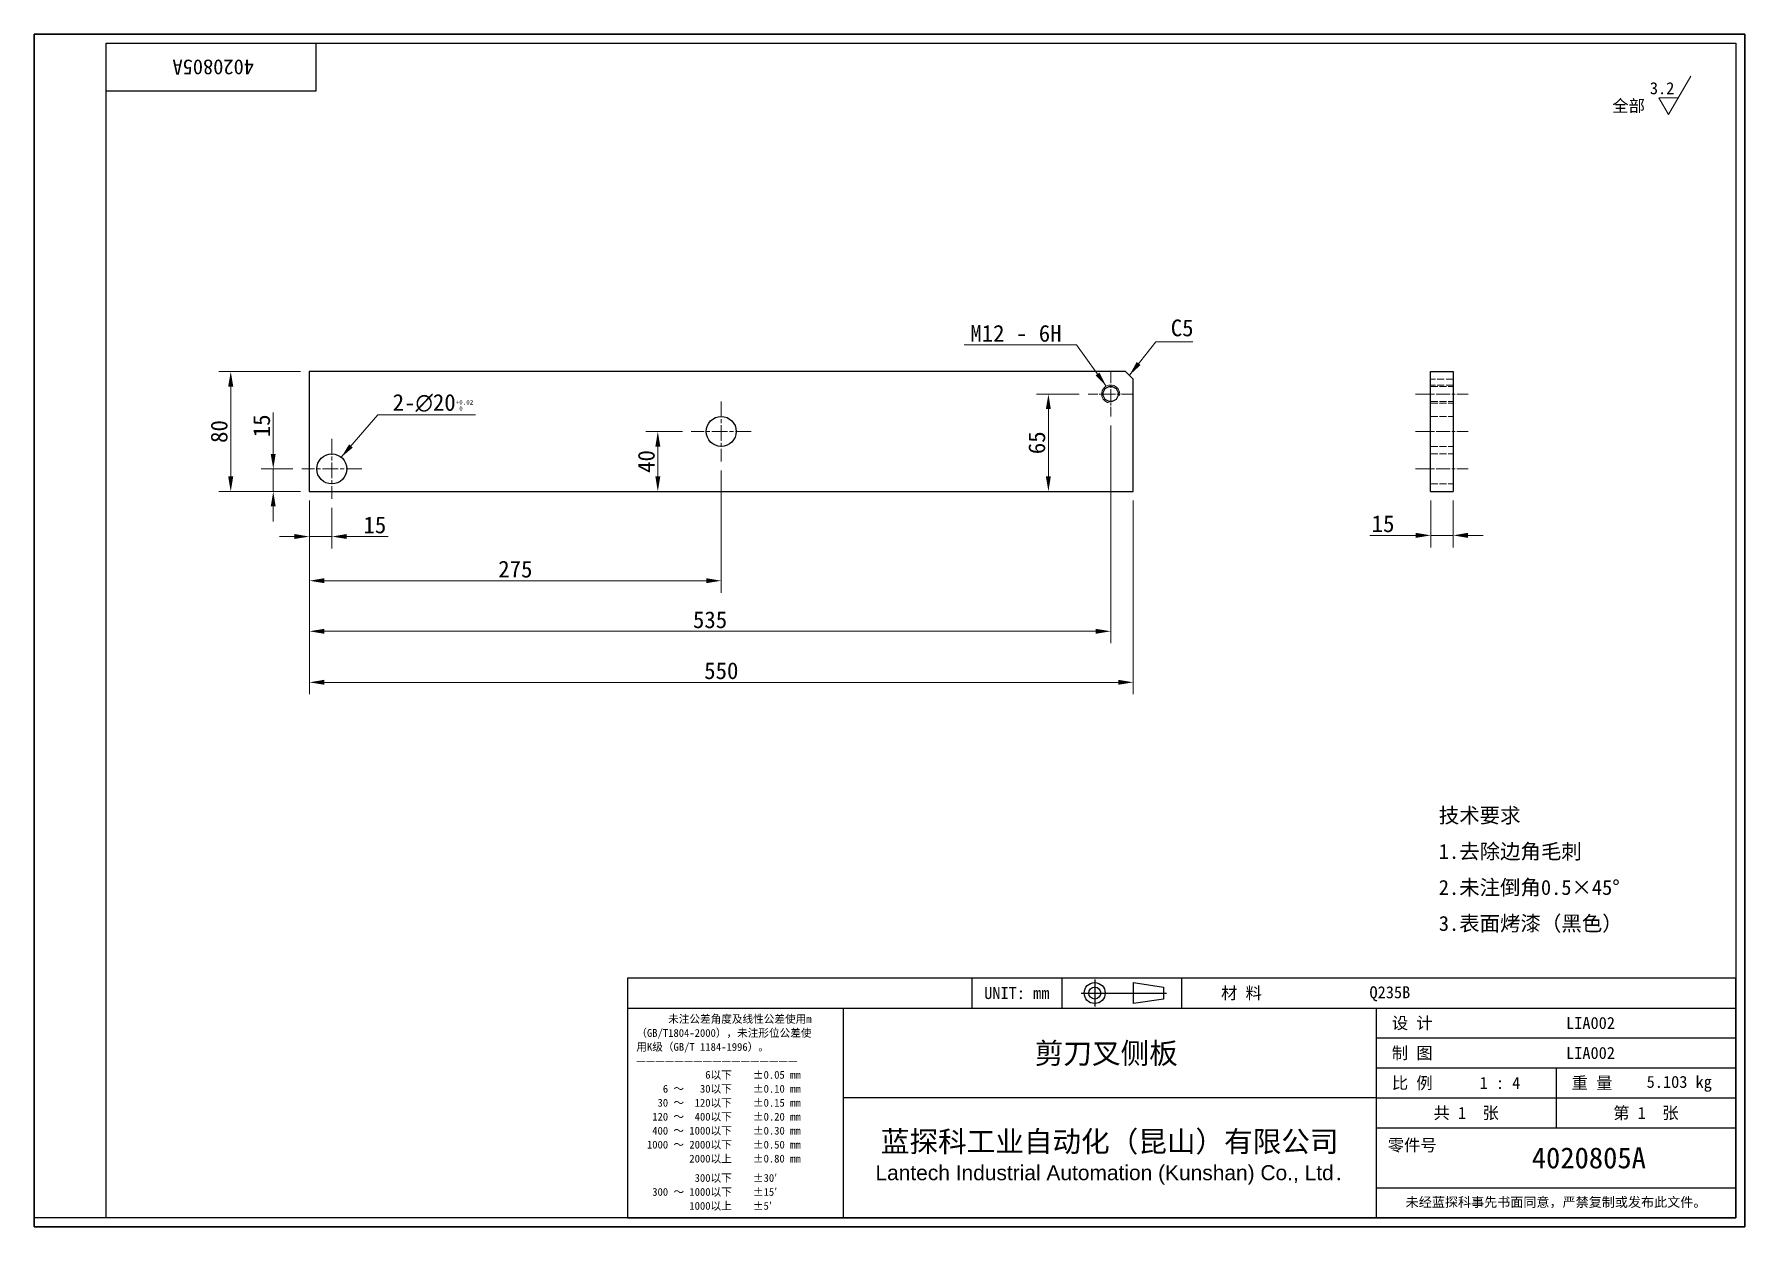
# Model space of a CAD drawing. Header units: millimetres. Extents: x 24 to 1166, y 22 to 818.
import ezdxf
from ezdxf.enums import TextEntityAlignment as Align

# ---------------------------------------------------------------- set-up
doc = ezdxf.new("R2010")
doc.units = ezdxf.units.MM
doc.header["$LTSCALE"] = 4
doc.linetypes.add('CHAIN', pattern=[0.3543, 0.2362, -0.0295, 0.0591, -0.0295])
doc.linetypes.add('DASHED', pattern=[0.2067, 0.1654, -0.0413])
for name, color, linetype, lineweight in [('1', 7, 'Continuous', 18), ('可见 (ISO)', 7, 'Continuous', 25), ('可见窄的 (ISO)', 7, 'Continuous', 18), ('图框 (ISO)', 7, 'Continuous', 35), ('标题 (ISO)', 7, 'Continuous', 25)]:
    doc.layers.add(name, color=color, linetype=linetype, lineweight=lineweight)
for name, color, linetype, lineweight, true_color in [('中心标记 (ISO)', 1, 'CHAIN', 18, 0xff0000), ('中心线 (ISO)', 1, 'CHAIN', 18, 0xff0000), ('尺寸 (ISO)', 7, 'Continuous', 18, 0x008000), ('符号 (ISO)', 7, 'Continuous', 18, 0x008000), ('隐藏 (ISO)', 5, 'DASHED', 18, 0x0000ff)]:
    doc.layers.add(name, color=color, linetype=linetype, lineweight=lineweight, true_color=true_color)
doc.styles.add('文本样式164', font='SimSun.ttf')
doc.styles.add('文本样式165', font='SimSun.ttf')
doc.styles.add('文本样式74', font='SimSun.ttf')
doc.styles.add('最新国标', font='simfang.ttf')
doc.styles.add('注释文本 (ISO)', font='simfang.ttf')
doc.dimstyles.new('默认 (GB)', dxfattribs={"dimscale": 4, "dimtxt": 2.8, "dimasz": 2.5, "dimexe": 2, "dimexo": 1.5, "dimgap": 0.5, "dimtad": 1, "dimtoh": 1, "dimdsep": 46, "dimtxsty": '最新国标', "dimcen": 0.09, "dimdle": 10, "dimclrd": 256, "dimclre": 256, "dimclrt": 256, "dimaunit": 1, "dimadec": 3, "dimazin": 2, "dimtfac": 0.535714, "dimtmove": 0, "dimatfit": 3, "dimfxl": 0, "dimtolj": 1, "dimtzin": 0, "dimlwd": -1, "dimlwe": -1, "dimarcsym": 0})
doc.dimstyles.new('默认 (GB)$7', dxfattribs={"dimscale": 4, "dimtxt": 2.8, "dimasz": 2.5, "dimexe": 2, "dimexo": 1.5, "dimgap": 0.5, "dimtad": 1, "dimtoh": 1, "dimdsep": 46, "dimtxsty": '最新国标', "dimcen": 0.09, "dimdle": 10, "dimclrd": 256, "dimclre": 256, "dimclrt": 256, "dimaunit": 1, "dimadec": 3, "dimazin": 2, "dimtfac": 0.535714, "dimtmove": 0, "dimatfit": 3, "dimfxl": 0, "dimtolj": 1, "dimtzin": 0, "dimlwd": -1, "dimlwe": -1, "dimarcsym": 0})

# ---------------------------------------------------------------- blocks, each defined once
blk = doc.blocks.new('图框 最新国标')
at = {"layer": '图框 (ISO)'}
for p, q in [((6, 7), (6, 204.5)), ((6, 204.5), (291.5, 204.5)), ((291.5, 204.5), (291.5, 5.5)), ((6, 7), (6, 5.5)), ((6, 7), (6, 5.5)), ((291.5, 5.5), (6, 5.5))]:
    blk.add_line(p, q, dxfattribs=at)
at = {"layer": '图框 (ISO)', "color": 7, "linetype": 'Continuous', "lineweight": 25}
for p, q in [((18, 203), (290, 203)), ((18, 7), (18, 203)), ((18, 203), (290, 203)), ((53, 203), (53, 195)), ((290, 203), (290, 7)), ((290, 203), (290, 7)), ((53, 195), (18, 195)), ((290, 7), (6, 7)), ((290, 7), (18, 7))]:
    blk.add_line(p, q, dxfattribs=at)
at = {"layer": '图框 (ISO)', "style": '文本样式74'}
blk.add_attdef('零件代号_001', (42.68, 200.25), '', height=2.5, rotation=180, dxfattribs=at)
blk = doc.blocks.new('标题栏 最新国标')
at = {"layer": '标题 (ISO)'}
for p, q in [((381.98, -183.84), (196.98, -183.84)), ((196.98, -183.84), (196.98, -223.84)), ((254.48, -183.84), (254.48, -188.84)), ((269.48, -183.84), (269.48, -188.84)), ((281.48, -188.09), (281.48, -184.59)), ((281.48, -184.59), (286.48, -185.34)), ((286.48, -185.34), (286.48, -187.34)), ((289.48, -183.84), (289.48, -188.84)), ((381.98, -223.84), (381.98, -183.84)), ((383.48, -183.84), (383.48, -225.34)), ((286.48, -187.34), (281.48, -188.09)), ((196.98, -188.84), (381.98, -188.84)), ((232.98, -188.84), (232.98, -223.84)), ((321.98, -188.84), (321.98, -223.84)), ((321.98, -193.84), (381.98, -193.84)), ((321.98, -198.84), (381.98, -198.84)), ((351.98, -198.84), (351.98, -208.84)), ((321.98, -203.84), (232.98, -203.84)), ((321.98, -203.84), (381.98, -203.84)), ((321.98, -208.84), (381.98, -208.84)), ((321.98, -218.84), (381.98, -218.84)), ((196.98, -223.84), (381.98, -223.84)), ((383.48, -225.34), (196.98, -225.34))]:
    blk.add_line(p, q, dxfattribs=at)
at = {"layer": '标题 (ISO)', "linetype": 'CHAIN', "ltscale": 5.000333}
blk.add_line((274.98, -184.09), (274.98, -188.59), dxfattribs=at)
at = {"layer": '标题 (ISO)', "linetype": 'CHAIN', "ltscale": 15.834605}
blk.add_line((272.73, -186.34), (286.98, -186.34), dxfattribs=at)
at = {"layer": '标题 (ISO)'}
for radius in [1.75, 1]:
    blk.add_circle((274.98, -186.34), radius, dxfattribs=at)
at = {"layer": '1', "style": '文本样式164'}
for s, p in [('UNIT: mm', (261.98, -186.34)), ('材 料', (299.48, -186.34)), ('设 计', (327.98, -191.34)), ('制 图', (327.98, -196.34)), ('比 例', (327.98, -201.34)), ('重 量', (357.98, -201.34)), ('共 1  张', (336.98, -206.34)), ('第 1  张', (366.98, -206.34))]:
    blk.add_text(s, height=2, dxfattribs=at).set_placement(p, align=Align.MIDDLE_CENTER)
at = {"layer": '标题 (ISO)', "char_height": 2, "style": '注释文本 (ISO)'}
for s, insert, attachment_point, line_spacing_factor in [('{\\fSimSun|b0|i0|c134|p2;\\H0.65x;      未注公差角度及线性公差使用m\\P（GB/T1804-2000），未注形位公差使\\P用K级（GB/T 1184-1996）。\\P—————————————————\\P             6以下    ±0.05 mm\\P     6 ～   30以下    ±0.10 mm\\P    30 ～  120以下    ±0.15 mm\\P   120 ～  400以下    ±0.20 mm\\P   400 ～ 1000以下    ±0.30 mm\\P  1000 ～ 2000以下    ±0.50 mm\\P          2000以上    ±0.80 mm\\P\\H0.38462x;\\P\\H2.6x;           300以下    ±30′\\P   300 ～ 1000以下    ±15′\\P          1000以上    ±5′}', (198.48, -206.34), 4, 1.075116), ('{\\fMicrosoft YaHei|b0|i0|c134|p34;\\H1.75x;蓝探科工业自动化（昆山）有限公司\\P\\fArial|b0|i0|c0|p34;\\H0.71429x;Lantech Industrial Automation (Kunshan) Co., Ltd\\fFangSong|b0|i0|c134|p49;.\\H1.15195x; }', (277.48, -213.84), 5, 0.978695)]:
    blk.add_mtext(s, dxfattribs=dict(at, insert=insert, attachment_point=attachment_point, line_spacing_factor=line_spacing_factor))
at = {"layer": '标题 (ISO)', "attachment_point": 5, "style": '注释文本 (ISO)'}
for s, insert, char_height in [('\\fFangSong|b0|i0;零件号', (327.98, -211.84), 2), ('\\fSimSun|b0|i0;{\\H1.6000;未经蓝探科事先书面同意，严禁复制或发布此文件。}', (351.98, -221.34), 1.6)]:
    blk.add_mtext(s, dxfattribs=dict(at, insert=insert, char_height=char_height))
at = {"layer": '标题 (ISO)'}
for tag, p, height, style in [('材料_001', (320.84, -187.21), 2, '注释文本 (ISO)'), ('设计人_001', (353.65, -192.33), 2, '注释文本 (ISO)'), ('库存编号_001', (264.98, -198.13), 3.5, '文本样式165'), ('设计人_001', (353.65, -197.33), 2, '注释文本 (ISO)'), ('视图比例_001', (339.22, -202.33), 2, '注释文本 (ISO)'), ('质量\\P3;_001', (367.1, -202.16), 2, '注释文本 (ISO)'), ('零件代号_001', (347.93, -215.59), 3.5, '文本样式165')]:
    blk.add_attdef(tag, p, '', height=height, dxfattribs=dict(at, style=style))
blk = doc.blocks.new('*D5')
at = {"layer": 'Defpoints', "color": 0, "transparency": 16777216}
for p in [(207.7, 512.8), (222.7, 507.8), (222.7, 482.7)]:
    blk.add_point(p, dxfattribs=at)
at = {"layer": '尺寸 (ISO)', "color": 116, "true_color": 0x00803f, "transparency": 16777216}
for p, q in [((207.7, 506.8), (207.7, 474.7)), ((222.7, 501.8), (222.7, 474.7)), ((197.7, 482.7), (187.7, 482.7)), ((207.7, 482.7), (222.7, 482.7)), ((232.7, 482.7), (260.2, 482.7))]:
    blk.add_line(p, q, dxfattribs=at)
for points in [[(197.7, 484.4), (197.7, 481.1), (207.7, 482.7)], [(232.7, 484.4), (232.7, 481.1), (222.7, 482.7)]]:
    blk.add_solid(points, dxfattribs=at)
at = {"layer": '尺寸 (ISO)', "transparency": 16777216, "insert": (251.4, 490.4), "char_height": 11.2, "attachment_point": 5, "style": '最新国标'}
blk.add_mtext('\\A1;15', dxfattribs=at)
blk = doc.blocks.new('*D6')
at = {"layer": 'Defpoints', "color": 0, "transparency": 16777216}
for p in [(482.7, 532.8), (207.7, 512.8), (482.7, 453.2)]:
    blk.add_point(p, dxfattribs=at)
at = {"layer": '尺寸 (ISO)', "color": 116, "true_color": 0x00803f, "transparency": 16777216}
for p, q in [((482.7, 526.8), (482.7, 445.2)), ((207.7, 506.8), (207.7, 445.2)), ((217.7, 453.2), (472.7, 453.2))]:
    blk.add_line(p, q, dxfattribs=at)
for points in [[(217.7, 454.9), (217.7, 451.6), (207.7, 453.2)], [(472.7, 454.9), (472.7, 451.6), (482.7, 453.2)]]:
    blk.add_solid(points, dxfattribs=at)
at = {"layer": '尺寸 (ISO)', "transparency": 16777216, "insert": (345.2, 460.9), "char_height": 11.2, "attachment_point": 5, "style": '最新国标'}
blk.add_mtext('\\A1;275', dxfattribs=at)
blk = doc.blocks.new('*D7')
at = {"layer": 'Defpoints', "color": 0, "transparency": 16777216}
for p in [(183.6, 527.8), (202.7, 527.8), (207.7, 512.8)]:
    blk.add_point(p, dxfattribs=at)
at = {"layer": '尺寸 (ISO)', "color": 116, "true_color": 0x00803f, "transparency": 16777216}
for p, q in [((183.6, 537.8), (183.6, 565.4)), ((196.7, 527.8), (175.6, 527.8)), ((183.6, 512.8), (183.6, 527.8)), ((201.7, 512.8), (175.6, 512.8)), ((183.6, 502.8), (183.6, 492.8))]:
    blk.add_line(p, q, dxfattribs=at)
for points in [[(181.9, 537.8), (185.2, 537.8), (183.6, 527.8)], [(181.9, 502.8), (185.2, 502.8), (183.6, 512.8)]]:
    blk.add_solid(points, dxfattribs=at)
at = {"layer": '尺寸 (ISO)', "transparency": 16777216, "insert": (175.9, 556.6), "char_height": 11.2, "attachment_point": 5, "rotation": 90, "style": '最新国标'}
blk.add_mtext('\\A1;15', dxfattribs=at)
blk = doc.blocks.new('*D8')
at = {"layer": 'Defpoints', "color": 0, "transparency": 16777216}
for p in [(440.3, 552.8), (462.7, 552.8), (440.3, 512.8)]:
    blk.add_point(p, dxfattribs=at)
at = {"layer": '尺寸 (ISO)', "color": 116, "true_color": 0x00803f, "transparency": 16777216}
for p, q in [((456.7, 552.8), (432.3, 552.8)), ((440.3, 522.8), (440.3, 542.8))]:
    blk.add_line(p, q, dxfattribs=at)
for points in [[(438.7, 542.8), (442, 542.8), (440.3, 552.8)], [(438.7, 522.8), (442, 522.8), (440.3, 512.8)]]:
    blk.add_solid(points, dxfattribs=at)
at = {"layer": '尺寸 (ISO)', "transparency": 16777216, "insert": (432.7, 532.8), "char_height": 11.2, "attachment_point": 5, "rotation": 90, "style": '最新国标'}
blk.add_mtext('\\A1;40', dxfattribs=at)
blk = doc.blocks.new('*D9')
at = {"layer": 'Defpoints', "color": 0, "transparency": 16777216}
for p in [(742.7, 562.8), (207.7, 512.8), (742.7, 419.5)]:
    blk.add_point(p, dxfattribs=at)
at = {"layer": '尺寸 (ISO)', "color": 116, "true_color": 0x00803f, "transparency": 16777216}
for p, q in [((742.7, 556.8), (742.7, 411.5)), ((207.7, 506.8), (207.7, 411.5)), ((217.7, 419.5), (732.7, 419.5))]:
    blk.add_line(p, q, dxfattribs=at)
for points in [[(217.7, 421.1), (217.7, 417.8), (207.7, 419.5)], [(732.7, 421.1), (732.7, 417.8), (742.7, 419.5)]]:
    blk.add_solid(points, dxfattribs=at)
at = {"layer": '尺寸 (ISO)', "transparency": 16777216, "insert": (475.2, 427.1), "char_height": 11.2, "attachment_point": 5, "style": '最新国标'}
blk.add_mtext('\\A1;535', dxfattribs=at)
blk = doc.blocks.new('*D10')
at = {"layer": 'Defpoints', "color": 0, "transparency": 16777216}
for p in [(701.1, 577.8), (727.6, 577.8), (701.1, 512.8)]:
    blk.add_point(p, dxfattribs=at)
at = {"layer": '尺寸 (ISO)', "color": 116, "true_color": 0x00803f, "transparency": 16777216}
for p, q in [((721.6, 577.8), (693.1, 577.8)), ((701.1, 522.8), (701.1, 567.8))]:
    blk.add_line(p, q, dxfattribs=at)
for points in [[(699.4, 567.8), (702.7, 567.8), (701.1, 577.8)], [(699.4, 522.8), (702.7, 522.8), (701.1, 512.8)]]:
    blk.add_solid(points, dxfattribs=at)
at = {"layer": '尺寸 (ISO)', "transparency": 16777216, "insert": (693.4, 545.3), "char_height": 11.2, "attachment_point": 5, "rotation": 90, "style": '最新国标'}
blk.add_mtext('\\A1;65', dxfattribs=at)
blk = doc.blocks.new('*D11')
at = {"layer": 'Defpoints', "color": 0, "transparency": 16777216}
for p in [(207.7, 512.8), (757.7, 512.8), (757.7, 385.4)]:
    blk.add_point(p, dxfattribs=at)
at = {"layer": '尺寸 (ISO)', "color": 116, "true_color": 0x00803f, "transparency": 16777216}
for p, q in [((207.7, 506.8), (207.7, 377.4)), ((757.7, 506.8), (757.7, 377.4)), ((217.7, 385.4), (747.7, 385.4))]:
    blk.add_line(p, q, dxfattribs=at)
for points in [[(217.7, 387.1), (217.7, 383.8), (207.7, 385.4)], [(747.7, 387.1), (747.7, 383.8), (757.7, 385.4)]]:
    blk.add_solid(points, dxfattribs=at)
at = {"layer": '尺寸 (ISO)', "transparency": 16777216, "insert": (482.7, 393.1), "char_height": 11.2, "attachment_point": 5, "style": '最新国标'}
blk.add_mtext('\\A1;550', dxfattribs=at)
blk = doc.blocks.new('*D12')
at = {"layer": 'Defpoints', "color": 0, "transparency": 16777216}
for p in [(155.2, 592.8), (207.7, 592.8), (207.7, 512.8)]:
    blk.add_point(p, dxfattribs=at)
at = {"layer": '尺寸 (ISO)', "color": 116, "true_color": 0x00803f, "transparency": 16777216}
for p, q in [((201.7, 592.8), (147.2, 592.8)), ((155.2, 522.8), (155.2, 582.8)), ((201.7, 512.8), (147.2, 512.8))]:
    blk.add_line(p, q, dxfattribs=at)
for points in [[(153.5, 582.8), (156.9, 582.8), (155.2, 592.8)], [(153.5, 522.8), (156.9, 522.8), (155.2, 512.8)]]:
    blk.add_solid(points, dxfattribs=at)
at = {"layer": '尺寸 (ISO)', "transparency": 16777216, "insert": (147.5, 552.8), "char_height": 11.2, "attachment_point": 5, "rotation": 90, "style": '最新国标'}
blk.add_mtext('\\A1;80', dxfattribs=at)
blk = doc.blocks.new('*D13')
at = {"layer": 'Defpoints', "color": 0, "transparency": 16777216}
for p in [(956.3, 512.8), (971.3, 512.8), (971.3, 483.5)]:
    blk.add_point(p, dxfattribs=at)
at = {"layer": '尺寸 (ISO)', "color": 116, "true_color": 0x00803f, "transparency": 16777216}
for p, q in [((956.3, 506.8), (956.3, 475.5)), ((971.3, 506.8), (971.3, 475.5)), ((946.3, 483.5), (915.7, 483.5)), ((971.3, 483.5), (956.3, 483.5)), ((981.3, 483.5), (991.3, 483.5))]:
    blk.add_line(p, q, dxfattribs=at)
for points in [[(946.3, 485.2), (946.3, 481.8), (956.3, 483.5)], [(981.3, 485.2), (981.3, 481.8), (971.3, 483.5)]]:
    blk.add_solid(points, dxfattribs=at)
at = {"layer": '尺寸 (ISO)', "transparency": 16777216, "insert": (924.5, 491.2), "char_height": 11.2, "attachment_point": 5, "style": '最新国标'}
blk.add_mtext('\\A1;15', dxfattribs=at)
blk = doc.blocks.new('表面粗糙度标识符号1')
at = {"layer": '符号 (ISO)'}
for p, q in [((278.77, 191.1), (282.47, 197.5)), ((277.15, 193.9), (278.77, 191.1)), ((277.15, 193.9), (280.39, 193.9))]:
    blk.add_line(p, q, dxfattribs=at)
at = {"layer": '符号 (ISO)', "char_height": 2, "attachment_point": 7, "style": '注释文本 (ISO)'}
for s, insert in [('3.2', (275.66, 194.46)), ('全部 ', (269.38, 191.34))]:
    blk.add_mtext(s, dxfattribs=dict(at, insert=insert))

msp = doc.modelspace()

# ---------------------------------------------------------------- linework, layer by layer
at = {"layer": '中心标记 (ISO)', "ltscale": 8.363402}
for p, q in [((742.665, 592.902), (742.665, 562.796)), ((757.718, 577.849), (727.612, 577.849))]:
    msp.add_line(p, q, dxfattribs=at)
at = {"layer": '中心标记 (ISO)', "ltscale": 11.111974}
for p, q in [((482.665, 572.849), (482.665, 532.849)), ((502.665, 552.849), (462.665, 552.849)), ((222.665, 547.849), (222.665, 507.849)), ((242.665, 527.849), (202.665, 527.849))]:
    msp.add_line(p, q, dxfattribs=at)
at = {"layer": '中心线 (ISO)', "ltscale": 9.722965}
for p, q in [((946.272, 577.849), (981.272, 577.849)), ((946.272, 552.849), (981.272, 552.849)), ((946.272, 527.849), (981.272, 527.849))]:
    msp.add_line(p, q, dxfattribs=at)
at = {"layer": '可见 (ISO)'}
for p, q in [((752.665, 592.849), (207.665, 592.849)), ((207.665, 592.849), (207.665, 512.849)), ((752.665, 592.849), (757.665, 587.849)), ((757.665, 512.849), (757.665, 587.849)), ((956.272, 592.849), (971.272, 592.849)), ((956.272, 512.849), (956.272, 592.849)), ((971.272, 592.849), (971.272, 512.849)), ((207.665, 512.849), (757.665, 512.849)), ((956.272, 512.849), (971.272, 512.849))]:
    msp.add_line(p, q, dxfattribs=at)
for centre, radius in [((742.665, 577.849), 5.053), ((482.665, 552.849), 10), ((222.665, 527.849), 10)]:
    msp.add_circle(centre, radius, dxfattribs=at)
at = {"layer": '可见窄的 (ISO)'}
msp.add_arc((742.665, 577.849), 6, 350, 260, dxfattribs=at)
at = {"layer": '隐藏 (ISO)', "ltscale": 7.142512}
for p, q in [((971.272, 587.849), (956.272, 587.849)), ((971.272, 583.849), (956.272, 583.849)), ((956.272, 582.902), (971.272, 582.902)), ((956.272, 572.796), (971.272, 572.796)), ((956.272, 571.849), (971.272, 571.849)), ((956.272, 562.849), (971.272, 562.849)), ((956.272, 542.849), (971.272, 542.849)), ((956.272, 537.849), (971.272, 537.849)), ((956.272, 517.849), (971.272, 517.849))]:
    msp.add_line(p, q, dxfattribs=at)

# ---------------------------------------------------------------- block references
at = {"xscale": 4, "yscale": 4, "zscale": 4}
msp.add_blockref('图框 最新国标', (0, 0), dxfattribs=at).add_auto_attribs({'零件代号_001': '4020805A'})
ref = msp.add_blockref('标题栏 最新国标', (-367.93, 923.377), dxfattribs=dict(xscale=4, yscale=4, zscale=4))
ref.add_attrib('零件代号_001', '4020805A', (1023.799, 61), dxfattribs={"layer": '标题 (ISO)', "height": 14, "style": '文本样式165'})
ref.add_attrib('库存编号_001', '剪刀叉侧板', (691.983, 130.844), dxfattribs={"layer": '标题 (ISO)', "height": 14, "style": '文本样式165'})
ref.add_attrib('质量\\P3;_001', '5.103 kg', (1100.48, 114.731), dxfattribs={"layer": '标题 (ISO)', "height": 8, "style": '注释文本 (ISO)'})
ref.add_attrib('视图比例_001', '1 : 4', (988.96, 114.069), dxfattribs={"layer": '标题 (ISO)', "height": 8, "style": '注释文本 (ISO)'})
ref.add_attrib('设计人_001', 'LIA002', (1046.674, 154.046), dxfattribs={"layer": '标题 (ISO)', "height": 8, "style": '注释文本 (ISO)'})
ref.add_attrib('设计人_001', 'LIA002', (1046.674, 134.046), dxfattribs={"layer": '标题 (ISO)', "height": 8, "style": '注释文本 (ISO)'})
ref.add_attrib('材料_001', 'Q235B', (915.44, 174.526), dxfattribs={"layer": '标题 (ISO)', "height": 8, "style": '注释文本 (ISO)'})
at = {"layer": '符号 (ISO)', "xscale": 4, "yscale": 4, "zscale": 4}
msp.add_blockref('表面粗糙度标识符号1', (0, 0), dxfattribs=at)

# ---------------------------------------------------------------- texts
at = {"layer": '符号 (ISO)'}
for s, insert, char_height, width, attachment_point, line_spacing_factor, style in [('M12 - 6H', (709.886, 612.592), 11.2, 67.7397, 9, 0.49, '最新国标'), ('\\A1;2-\\fAIGDT|b0|i0;{\\H11.2000;n}\\fFangSong|b0|i0;{\\H11.2000;20\\H3.0000\\S+0.02^  0;\\H11.2000;}', (263.301, 565.889), 11.2, 88.00398, 7, 0.49, '最新国标'), ('\\fFangSong|b0|i0;{\\H10.0000;技术要求\\P}\\fFangSong|b0|i0;{\\H10.0000;1.去除边角毛刺\\P}\\fFangSong|b0|i0;{\\H10.0000;2.未注倒角0.5×45°\\P}\\fFangSong|b0|i0;{\\H10.0000;3.表面烤漆（黑色）}', (961.727, 259.883), 10, 142.22222, 4, 1.441304, '注释文本 (ISO)')]:
    msp.add_mtext(s, dxfattribs=dict(at, insert=insert, char_height=char_height, width=width, attachment_point=attachment_point, line_spacing_factor=line_spacing_factor, style=style))
at = {"layer": '符号 (ISO)', "insert": (782.75, 627.586), "char_height": 11.2, "attachment_point": 1, "style": '最新国标'}
msp.add_mtext('C5', dxfattribs=at)

# ---------------------------------------------------------------- dimensions: what is measured, and where the dimension line sits
at = {"layer": '尺寸 (ISO)', "color": 116, "true_color": 0x00803f}
for base, p1, p2, angle, override, picture, middle in [((155.192, 592.849), (207.665, 512.849), (207.665, 592.849), 270, {"dimgap": 0.5, "dimtoh": 0, "dimdec": 2, "dimtol": 0, "dimlim": 0, "dimtp": 0, "dimtm": 0, "dimtdec": 2, "dimtofl": 0, "dimatfit": 1}, '*D12', (155.192, 552.849)), ((701.075, 577.849), (701.075, 512.849), (727.612, 577.849), 270, {"dimgap": 0.5, "dimtoh": 0, "dimdec": 2, "dimse1": 1, "dimtol": 0, "dimlim": 0, "dimtp": 0, "dimtm": 0, "dimtdec": 2, "dimtofl": 0, "dimatfit": 1}, '*D10', (701.075, 545.349)), ((183.564, 527.849), (207.665, 512.849), (202.665, 527.849), 270, {"dimgap": 0.5, "dimtoh": 0, "dimdec": 2, "dimtol": 0, "dimlim": 0, "dimtp": 0, "dimtm": 0, "dimtdec": 2, "dimtofl": 1, "dimatfit": 1}, '*D7', (183.564, 556.601)), ((742.665, 419.469), (207.665, 512.849), (742.665, 562.796), 180, {"dimgap": 0.5, "dimtoh": 0, "dimdec": 2, "dimtol": 0, "dimlim": 0, "dimtp": 0, "dimtm": 0, "dimtdec": 2, "dimtofl": 0, "dimatfit": 1}, '*D9', (475.165, 419.469)), ((440.334, 552.849), (440.334, 512.849), (462.665, 552.849), 270, {"dimgap": 0.5, "dimtoh": 0, "dimdec": 2, "dimse1": 1, "dimtol": 0, "dimlim": 0, "dimtp": 0, "dimtm": 0, "dimtdec": 2, "dimtofl": 0, "dimatfit": 1}, '*D8', (440.334, 532.849)), ((482.665, 453.232), (207.665, 512.849), (482.665, 532.849), 180, {"dimgap": 0.5, "dimtoh": 0, "dimdec": 2, "dimtol": 0, "dimlim": 0, "dimtp": 0, "dimtm": 0, "dimtdec": 2, "dimtofl": 0, "dimatfit": 1}, '*D6', (345.165, 453.232)), ((222.665, 482.739), (207.665, 512.849), (222.665, 507.849), 180, {"dimgap": 0.5, "dimtoh": 0, "dimdec": 2, "dimtol": 0, "dimlim": 0, "dimtp": 0, "dimtm": 0, "dimtdec": 2, "dimtofl": 1, "dimatfit": 1}, '*D5', (251.417, 482.739)), ((757.665, 385.422), (207.665, 512.849), (757.665, 512.849), 180, {"dimgap": 0.5, "dimtoh": 0, "dimdec": 2, "dimtol": 0, "dimlim": 0, "dimtp": 0, "dimtm": 0, "dimtdec": 2, "dimtofl": 0, "dimatfit": 1}, '*D11', (482.665, 385.422)), ((971.272, 483.491), (956.272, 512.849), (971.272, 512.849), 180, {"dimgap": 0.5, "dimtoh": 0, "dimdec": 2, "dimtol": 0, "dimlim": 0, "dimtp": 0, "dimtm": 0, "dimtdec": 2, "dimtofl": 1, "dimatfit": 1}, '*D13', (924.484, 483.491))]:
    dim = msp.add_linear_dim(base=base, p1=p1, p2=p2, angle=angle, dimstyle='默认 (GB)', override=override, dxfattribs=at)
    dim.commit()
    dim.dimension.update_dxf_attribs({"geometry": picture, "text_midpoint": middle, "dimtype": 160})

# ---------------------------------------------------------------- leaders
at = {"layer": '符号 (ISO)', "annotation_type": 0, "has_hookline": 1}
for points, hookline_direction, text_width in [([(739.68, 583.054), (719.886, 610.725), (709.886, 610.725)], 1, 65.088), ([(228.964, 535.615), (253.301, 564.022), (263.301, 564.022)], 0, 55.408)]:
    msp.add_leader(points, dimstyle='默认 (GB)$7', override={"dimgap": 0, "dimtad": 1}, dxfattribs=dict(at, hookline_direction=hookline_direction, text_width=text_width))
at = {"layer": '符号 (ISO)', "color": 116, "true_color": 0x00803f, "annotation_type": 0, "has_hookline": 1, "hookline_direction": 0, "text_width": 14.848}
msp.add_leader([(755.165, 590.349), (772.75, 612.723), (782.75, 612.723)], dimstyle='默认 (GB)$7', override={"dimgap": 0, "dimtad": 1}, dxfattribs=at)

doc.saveas('drawing.dxf')
